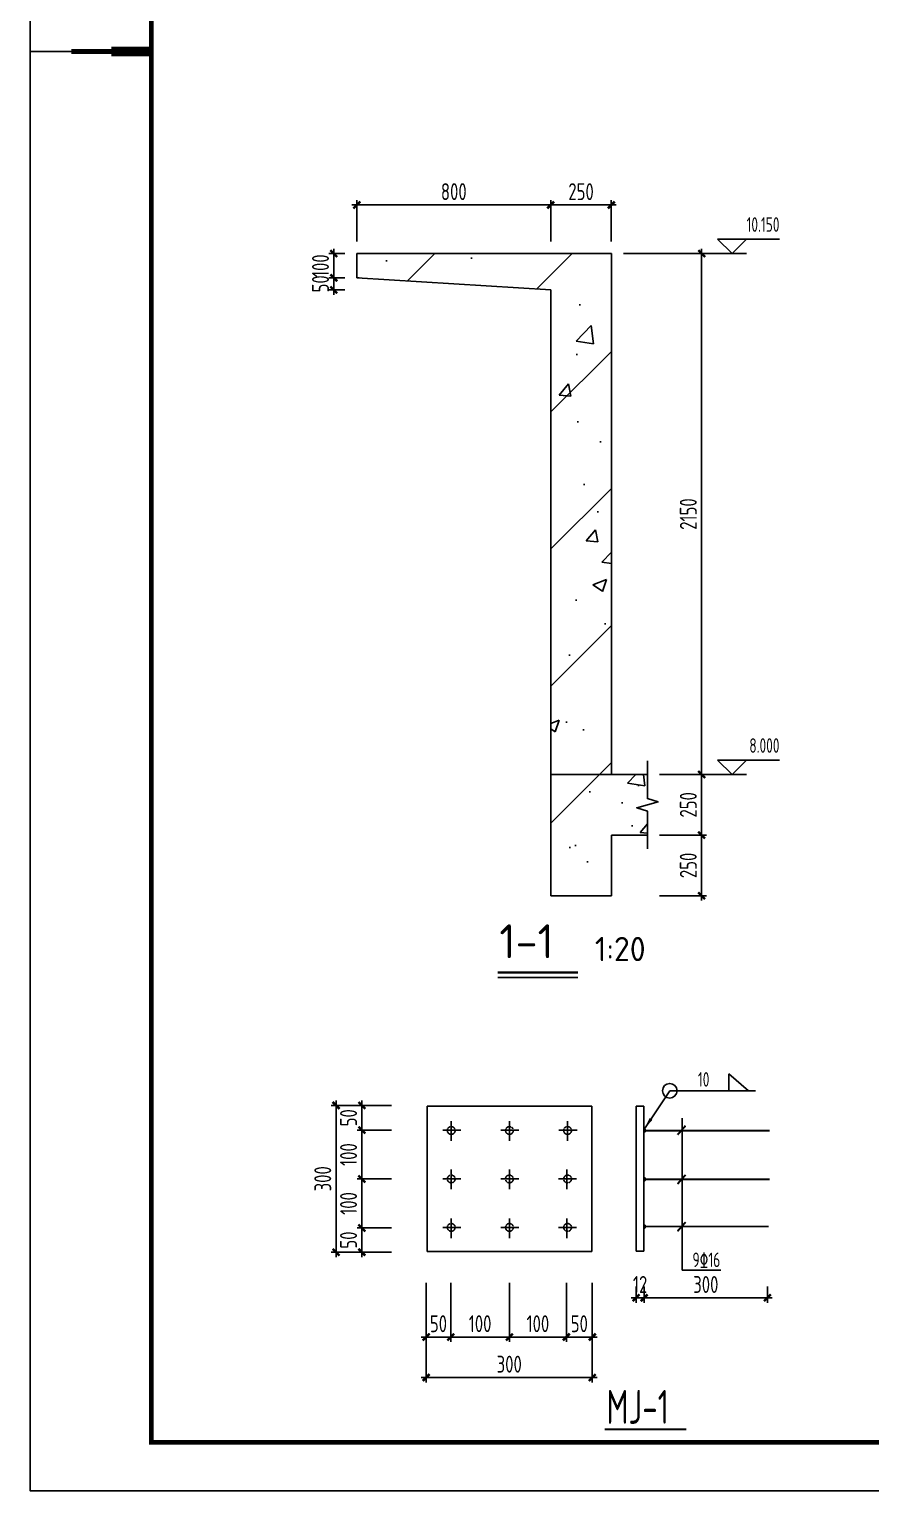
# Model space of a CAD drawing. Extents: x 665703 to 1047784, y -160603 to 92239.
# Drawn here: x 864334 to 881694, y -22096 to 8063 of the extents above; entities that cross this region are included whole.
import ezdxf
from ezdxf.enums import TextEntityAlignment as Align

# ---------------------------------------------------------------- set-up
doc = ezdxf.new("R2010")
doc.units = 0
doc.header["$LTSCALE"] = 800
doc.linetypes.add('ACAD_ISO02W100', pattern=[15, 12, -3])
doc.linetypes.add('CENTER', pattern=[2, 1.25, -0.25, 0.25, -0.25])
doc.layers.get('0').update_dxf_attribs({"linetype": 'CONTINUOUS'})
doc.layers.get('Defpoints').update_dxf_attribs({"linetype": 'CONTINUOUS'})
for name, color, linetype in [('AXIS', 4, 'CENTER'), ('DIM', 2, 'CONTINUOUS'), ('HATCH', 254, 'CONTINUOUS'), ('NUM', 7, 'CONTINUOUS'), ('REIN', 1, 'CONTINUOUS'), ('TEXT', 7, 'CONTINUOUS'), ('THICK', 6, 'CONTINUOUS'), ('THIN', 7, 'CONTINUOUS'), ('TK', 7, 'CONTINUOUS'), ('中粗', 3, 'CONTINUOUS')]:
    doc.layers.add(name, color=color, linetype=linetype)
doc.styles.add('TSSD_Dimension', font='Tssdeng.shx', dxfattribs={"width": 0.75, "bigfont": 'hztxt.shx'})
doc.styles.add('TSSD_Label', font='Tssdeng.shx', dxfattribs={"width": 0.7, "bigfont": 'hztxt.shx'})
doc.styles.add('TSSD_Norm', font='Tssdeng.shx', dxfattribs={"bigfont": 'hztxt.shx'})
doc.styles.add('TSSD_Rein', font='Tssdeng.shx', dxfattribs={"width": 0.7, "bigfont": 'hztxt.shx'})
doc.dimstyles.new('TSSD_20_100', dxfattribs={"dimtxt": 350, "dimasz": 100, "dimexe": 100, "dimexo": 250, "dimgap": 100, "dimtad": 1, "dimdec": 0, "dimlfac": 0.2, "dimzin": 0, "dimdsep": 46, "dimtxsty": 'TSSD_Dimension', "dimblk": 'ARCHTICK', "dimcen": 0, "dimdle": 100, "dimclrt": 7, "dimadec": 0, "dimazin": 0, "dimtfac": 1, "dimtdec": 0, "dimtix": 1, "dimtmove": 2, "dimatfit": 3, "dimldrblk": 'ARCHTICK', "dimfxl": 0, "dimtolj": 1, "dimtzin": 0, "dimarcsym": 0})

# ---------------------------------------------------------------- blocks, each defined once
blk = doc.blocks.new('_ArchTick')
at = {"color": 0, "const_width": 0.5}
blk.add_lwpolyline([(-0.71, -0.71), (0.71, 0.71)], dxfattribs=at)
blk = doc.blocks.new('*D140')
at = {"layer": 'Defpoints', "color": 0, "transparency": 16777216}
for p in [(875092, 4436), (871092, 3433), (875092, 3433)]:
    blk.add_point(p, dxfattribs=at)
at = {"layer": 'DIM', "color": 0, "lineweight": -2, "transparency": 16777216}
for p, q in [((871092, 3683), (871092, 4536)), ((875092, 3683), (875092, 4536)), ((870992, 4436), (875192, 4436))]:
    blk.add_line(p, q, dxfattribs=at)
at = {"layer": 'DIM', "color": 0, "lineweight": -2, "transparency": 16777216, "xscale": 100, "yscale": 100, "zscale": 100, "rotation": 180}
blk.add_blockref('_ArchTick', (871092, 4436), dxfattribs=at)
at = {"layer": 'DIM', "color": 0, "lineweight": -2, "transparency": 16777216, "xscale": 100, "yscale": 100, "zscale": 100}
blk.add_blockref('_ArchTick', (875092, 4436), dxfattribs=at)
at = {"layer": 'DIM', "color": 7, "transparency": 16777216, "insert": (873092, 4711), "char_height": 350, "attachment_point": 5, "style": 'TSSD_Dimension'}
blk.add_mtext('\\A1;800', dxfattribs=at)
blk = doc.blocks.new('*D141')
at = {"layer": 'Defpoints', "color": 0, "transparency": 16777216}
for p in [(876342, 4436), (875092, 3433), (876342, 3433)]:
    blk.add_point(p, dxfattribs=at)
at = {"layer": 'DIM', "color": 0, "lineweight": -2, "transparency": 16777216}
for p, q in [((875092, 3683), (875092, 4536)), ((876342, 3683), (876342, 4536)), ((874992, 4436), (876442, 4436))]:
    blk.add_line(p, q, dxfattribs=at)
at = {"layer": 'DIM', "color": 0, "lineweight": -2, "transparency": 16777216, "xscale": 100, "yscale": 100, "zscale": 100, "rotation": 180}
blk.add_blockref('_ArchTick', (875092, 4436), dxfattribs=at)
at = {"layer": 'DIM', "color": 0, "lineweight": -2, "transparency": 16777216, "xscale": 100, "yscale": 100, "zscale": 100}
blk.add_blockref('_ArchTick', (876342, 4436), dxfattribs=at)
at = {"layer": 'DIM', "color": 7, "transparency": 16777216, "insert": (875717, 4711), "char_height": 350, "attachment_point": 5, "style": 'TSSD_Dimension'}
blk.add_mtext('\\A1;250', dxfattribs=at)
blk = doc.blocks.new('*D142')
at = {"layer": 'Defpoints', "color": 0, "transparency": 16777216}
for p in [(871092, 3433), (870617, 2933), (871092, 2933)]:
    blk.add_point(p, dxfattribs=at)
at = {"layer": 'DIM', "color": 0, "lineweight": -2, "transparency": 16777216}
for p, q in [((870842, 3433), (870517, 3433)), ((870617, 3433), (870617, 3533)), ((870617, 3433), (870617, 2933)), ((870842, 2933), (870517, 2933)), ((870617, 2933), (870617, 2833))]:
    blk.add_line(p, q, dxfattribs=at)
at = {"layer": 'DIM', "color": 0, "lineweight": -2, "transparency": 16777216, "xscale": 100, "yscale": 100, "zscale": 100}
for p, rotation in [((870617, 3433), 270), ((870617, 2933), 90)]:
    blk.add_blockref('_ArchTick', p, dxfattribs=dict(at, rotation=rotation))
at = {"layer": 'DIM', "color": 7, "transparency": 16777216, "insert": (870342, 3183), "char_height": 350, "attachment_point": 5, "rotation": 90, "style": 'TSSD_Dimension'}
blk.add_mtext('\\A1;100', dxfattribs=at)
blk = doc.blocks.new('*D143')
at = {"layer": 'Defpoints', "color": 0, "transparency": 16777216}
for p in [(871092, 2933), (870617, 2683), (871094, 2683)]:
    blk.add_point(p, dxfattribs=at)
at = {"layer": 'DIM', "color": 0, "lineweight": -2, "transparency": 16777216}
for p, q in [((870617, 2933), (870617, 3033)), ((870842, 2933), (870517, 2933)), ((870617, 2933), (870617, 2683)), ((870844, 2683), (870517, 2683)), ((870617, 2683), (870617, 2583))]:
    blk.add_line(p, q, dxfattribs=at)
at = {"layer": 'DIM', "color": 0, "lineweight": -2, "transparency": 16777216, "xscale": 100, "yscale": 100, "zscale": 100}
for p, rotation in [((870617, 2933), 270), ((870617, 2683), 90)]:
    blk.add_blockref('_ArchTick', p, dxfattribs=dict(at, rotation=rotation))
at = {"layer": 'DIM', "color": 7, "transparency": 16777216, "insert": (870342, 2808), "char_height": 350, "attachment_point": 5, "rotation": 90, "style": 'TSSD_Dimension'}
blk.add_mtext('\\A1;50', dxfattribs=at)
blk = doc.blocks.new('*D144')
at = {"layer": 'Defpoints', "color": 0, "transparency": 16777216}
for p in [(876342, 3433), (877087, -7317), (878205, -7317)]:
    blk.add_point(p, dxfattribs=at)
at = {"layer": 'DIM', "color": 0, "lineweight": -2, "transparency": 16777216}
for p, q in [((876592, 3433), (878305, 3433)), ((878205, 3533), (878205, -7417)), ((877337, -7317), (878305, -7317))]:
    blk.add_line(p, q, dxfattribs=at)
at = {"layer": 'DIM', "color": 0, "lineweight": -2, "transparency": 16777216, "xscale": 100, "yscale": 100, "zscale": 100}
for p, rotation in [((878205, 3433), 90), ((878205, -7317), 270)]:
    blk.add_blockref('_ArchTick', p, dxfattribs=dict(at, rotation=rotation))
at = {"layer": 'DIM', "color": 7, "transparency": 16777216, "insert": (877930, -1942), "char_height": 350, "attachment_point": 5, "rotation": 90, "style": 'TSSD_Dimension'}
blk.add_mtext('\\A1;2150', dxfattribs=at)
blk = doc.blocks.new('*D145')
at = {"layer": 'Defpoints', "color": 0, "transparency": 16777216}
for p in [(877087, -7317), (877087, -8567), (878205, -8567)]:
    blk.add_point(p, dxfattribs=at)
at = {"layer": 'DIM', "color": 0, "lineweight": -2, "transparency": 16777216}
for p, q in [((878205, -7217), (878205, -8667)), ((877337, -7317), (878305, -7317)), ((877337, -8567), (878305, -8567))]:
    blk.add_line(p, q, dxfattribs=at)
at = {"layer": 'DIM', "color": 0, "lineweight": -2, "transparency": 16777216, "xscale": 100, "yscale": 100, "zscale": 100}
for p, rotation in [((878205, -7317), 90), ((878205, -8567), 270)]:
    blk.add_blockref('_ArchTick', p, dxfattribs=dict(at, rotation=rotation))
at = {"layer": 'DIM', "color": 7, "transparency": 16777216, "insert": (877930, -7942), "char_height": 350, "attachment_point": 5, "rotation": 90, "style": 'TSSD_Dimension'}
blk.add_mtext('\\A1;250', dxfattribs=at)
blk = doc.blocks.new('*D146')
at = {"layer": 'Defpoints', "color": 0, "transparency": 16777216}
for p in [(877087, -8567), (877087, -9817), (878205, -9817)]:
    blk.add_point(p, dxfattribs=at)
at = {"layer": 'DIM', "color": 0, "lineweight": -2, "transparency": 16777216}
for p, q in [((877337, -8567), (878305, -8567)), ((878205, -8467), (878205, -9917)), ((877337, -9817), (878305, -9817))]:
    blk.add_line(p, q, dxfattribs=at)
at = {"layer": 'DIM', "color": 0, "lineweight": -2, "transparency": 16777216, "xscale": 100, "yscale": 100, "zscale": 100}
for p, rotation in [((878205, -8567), 90), ((878205, -9817), 270)]:
    blk.add_blockref('_ArchTick', p, dxfattribs=dict(at, rotation=rotation))
at = {"layer": 'DIM', "color": 7, "transparency": 16777216, "insert": (877930, -9192), "char_height": 350, "attachment_point": 5, "rotation": 90, "style": 'TSSD_Dimension'}
blk.add_mtext('\\A1;250', dxfattribs=at)
blk = doc.blocks.new('*D737')
at = {"layer": 'Defpoints', "color": 0, "transparency": 16777216}
for p in [(872522, -18241), (875949, -18241), (875949, -19759)]:
    blk.add_point(p, dxfattribs=at)
at = {"layer": 'DIM', "color": 0, "lineweight": -2, "transparency": 16777216}
for p, q in [((872522, -18491), (872522, -19859)), ((875949, -18491), (875949, -19859)), ((872422, -19759), (876049, -19759))]:
    blk.add_line(p, q, dxfattribs=at)
at = {"layer": 'DIM', "color": 0, "lineweight": -2, "transparency": 16777216, "xscale": 100, "yscale": 100, "zscale": 100, "rotation": 180}
blk.add_blockref('_ArchTick', (872522, -19759), dxfattribs=at)
at = {"layer": 'DIM', "color": 0, "lineweight": -2, "transparency": 16777216, "xscale": 100, "yscale": 100, "zscale": 100}
blk.add_blockref('_ArchTick', (875949, -19759), dxfattribs=at)
at = {"layer": 'DIM', "color": 7, "transparency": 16777216, "insert": (874236, -19484), "char_height": 350, "attachment_point": 5, "style": 'TSSD_Dimension'}
blk.add_mtext('\\A1;300', dxfattribs=at)
blk = doc.blocks.new('*D738')
at = {"layer": 'Defpoints', "color": 0, "transparency": 16777216}
for p in [(877020, -17629), (879562, -17629), (879562, -18115)]:
    blk.add_point(p, dxfattribs=at)
at = {"layer": 'DIM', "color": 0, "lineweight": -2, "transparency": 16777216}
for p, q in [((877020, -17879), (877020, -18215)), ((879562, -17879), (879562, -18215)), ((876920, -18115), (879662, -18115))]:
    blk.add_line(p, q, dxfattribs=at)
at = {"layer": 'DIM', "color": 0, "lineweight": -2, "transparency": 16777216, "xscale": 100, "yscale": 100, "zscale": 100, "rotation": 180}
blk.add_blockref('_ArchTick', (877020, -18115), dxfattribs=at)
at = {"layer": 'DIM', "color": 0, "lineweight": -2, "transparency": 16777216, "xscale": 100, "yscale": 100, "zscale": 100}
blk.add_blockref('_ArchTick', (879562, -18115), dxfattribs=at)
at = {"layer": 'DIM', "color": 7, "transparency": 16777216, "insert": (878291, -17840), "char_height": 350, "attachment_point": 5, "style": 'TSSD_Dimension'}
blk.add_mtext('\\A1;300', dxfattribs=at)
blk = doc.blocks.new('*D739')
at = {"layer": 'Defpoints', "color": 0, "transparency": 16777216}
for p in [(871196, -14144), (872056, -14144), (872056, -14655)]:
    blk.add_point(p, dxfattribs=at)
at = {"layer": 'DIM', "color": 0, "lineweight": -2, "transparency": 16777216}
for p, q in [((871806, -14144), (871096, -14144)), ((871196, -14144), (871196, -14044)), ((871196, -14655), (871196, -14144)), ((871806, -14655), (871096, -14655)), ((871196, -14655), (871196, -14755))]:
    blk.add_line(p, q, dxfattribs=at)
at = {"layer": 'DIM', "color": 0, "lineweight": -2, "transparency": 16777216, "xscale": 100, "yscale": 100, "zscale": 100}
for p, rotation in [((871196, -14144), 270), ((871196, -14655), 90)]:
    blk.add_blockref('_ArchTick', p, dxfattribs=dict(at, rotation=rotation))
at = {"layer": 'DIM', "color": 7, "transparency": 16777216, "insert": (870921, -14400), "char_height": 350, "attachment_point": 5, "rotation": 90, "style": 'TSSD_Dimension'}
blk.add_mtext('\\A1;50', dxfattribs=at)
blk = doc.blocks.new('*D740')
at = {"layer": 'Defpoints', "color": 0, "transparency": 16777216}
for p in [(875414, -17558), (875949, -17558), (875949, -18924)]:
    blk.add_point(p, dxfattribs=at)
at = {"layer": 'DIM', "color": 0, "lineweight": -2, "transparency": 16777216}
for p, q in [((875414, -17808), (875414, -19024)), ((875949, -17808), (875949, -19024)), ((875414, -18924), (875314, -18924)), ((875414, -18924), (875949, -18924)), ((875949, -18924), (876049, -18924))]:
    blk.add_line(p, q, dxfattribs=at)
at = {"layer": 'DIM', "color": 0, "lineweight": -2, "transparency": 16777216, "xscale": 100, "yscale": 100, "zscale": 100}
blk.add_blockref('_ArchTick', (875414, -18924), dxfattribs=at)
at = {"layer": 'DIM', "color": 0, "lineweight": -2, "transparency": 16777216, "xscale": 100, "yscale": 100, "zscale": 100, "rotation": 180}
blk.add_blockref('_ArchTick', (875949, -18924), dxfattribs=at)
at = {"layer": 'DIM', "color": 7, "transparency": 16777216, "insert": (875682, -18649), "char_height": 350, "attachment_point": 5, "style": 'TSSD_Dimension'}
blk.add_mtext('\\A1;50', dxfattribs=at)
blk = doc.blocks.new('*D741')
at = {"layer": 'Defpoints', "color": 0, "transparency": 16777216}
for p in [(874239, -17558), (875414, -17558), (875414, -18924)]:
    blk.add_point(p, dxfattribs=at)
at = {"layer": 'DIM', "color": 0, "lineweight": -2, "transparency": 16777216}
for p, q in [((874239, -17808), (874239, -19024)), ((875414, -17808), (875414, -19024)), ((874139, -18924), (875514, -18924))]:
    blk.add_line(p, q, dxfattribs=at)
at = {"layer": 'DIM', "color": 0, "lineweight": -2, "transparency": 16777216, "xscale": 100, "yscale": 100, "zscale": 100, "rotation": 180}
blk.add_blockref('_ArchTick', (874239, -18924), dxfattribs=at)
at = {"layer": 'DIM', "color": 0, "lineweight": -2, "transparency": 16777216, "xscale": 100, "yscale": 100, "zscale": 100}
blk.add_blockref('_ArchTick', (875414, -18924), dxfattribs=at)
at = {"layer": 'DIM', "color": 7, "transparency": 16777216, "insert": (874827, -18649), "char_height": 350, "attachment_point": 5, "style": 'TSSD_Dimension'}
blk.add_mtext('\\A1;100', dxfattribs=at)
blk = doc.blocks.new('*D742')
at = {"layer": 'Defpoints', "color": 0, "transparency": 16777216}
for p in [(876852, -17629), (877020, -17629), (877020, -18115)]:
    blk.add_point(p, dxfattribs=at)
at = {"layer": 'DIM', "color": 0, "lineweight": -2, "transparency": 16777216}
for p, q in [((876852, -17879), (876852, -18215)), ((877020, -17879), (877020, -18215)), ((876852, -18115), (876752, -18115)), ((876852, -18115), (877020, -18115)), ((877020, -18115), (877120, -18115))]:
    blk.add_line(p, q, dxfattribs=at)
at = {"layer": 'DIM', "color": 0, "lineweight": -2, "transparency": 16777216, "xscale": 100, "yscale": 100, "zscale": 100}
blk.add_blockref('_ArchTick', (876852, -18115), dxfattribs=at)
at = {"layer": 'DIM', "color": 0, "lineweight": -2, "transparency": 16777216, "xscale": 100, "yscale": 100, "zscale": 100, "rotation": 180}
blk.add_blockref('_ArchTick', (877020, -18115), dxfattribs=at)
at = {"layer": 'DIM', "color": 7, "transparency": 16777216, "insert": (876936, -17840), "char_height": 350, "attachment_point": 5, "style": 'TSSD_Dimension'}
blk.add_mtext('\\A1;12', dxfattribs=at)
blk = doc.blocks.new('*D743')
at = {"layer": 'Defpoints', "color": 0, "transparency": 16777216}
for p in [(871196, -15663), (872056, -15663), (872056, -16673)]:
    blk.add_point(p, dxfattribs=at)
at = {"layer": 'DIM', "color": 0, "lineweight": -2, "transparency": 16777216}
for p, q in [((871806, -15663), (871096, -15663)), ((871196, -16773), (871196, -15563)), ((871806, -16673), (871096, -16673))]:
    blk.add_line(p, q, dxfattribs=at)
at = {"layer": 'DIM', "color": 0, "lineweight": -2, "transparency": 16777216, "xscale": 100, "yscale": 100, "zscale": 100}
for p, rotation in [((871196, -15663), 90), ((871196, -16673), 270)]:
    blk.add_blockref('_ArchTick', p, dxfattribs=dict(at, rotation=rotation))
at = {"layer": 'DIM', "color": 7, "transparency": 16777216, "insert": (870921, -16168), "char_height": 350, "attachment_point": 5, "rotation": 90, "style": 'TSSD_Dimension'}
blk.add_mtext('\\A1;100', dxfattribs=at)
blk = doc.blocks.new('*D744')
at = {"layer": 'Defpoints', "color": 0, "transparency": 16777216}
for p in [(871196, -16673), (872056, -16673), (872056, -17174)]:
    blk.add_point(p, dxfattribs=at)
at = {"layer": 'DIM', "color": 0, "lineweight": -2, "transparency": 16777216}
for p, q in [((871196, -16673), (871196, -16573)), ((871806, -16673), (871096, -16673)), ((871196, -17174), (871196, -16673)), ((871806, -17174), (871096, -17174)), ((871196, -17174), (871196, -17274))]:
    blk.add_line(p, q, dxfattribs=at)
at = {"layer": 'DIM', "color": 0, "lineweight": -2, "transparency": 16777216, "xscale": 100, "yscale": 100, "zscale": 100}
for p, rotation in [((871196, -16673), 270), ((871196, -17174), 90)]:
    blk.add_blockref('_ArchTick', p, dxfattribs=dict(at, rotation=rotation))
at = {"layer": 'DIM', "color": 7, "transparency": 16777216, "insert": (870921, -16923), "char_height": 350, "attachment_point": 5, "rotation": 90, "style": 'TSSD_Dimension'}
blk.add_mtext('\\A1;50', dxfattribs=at)
blk = doc.blocks.new('*D745')
at = {"layer": 'Defpoints', "color": 0, "transparency": 16777216}
for p in [(873030, -17558), (874239, -17558), (874239, -18924)]:
    blk.add_point(p, dxfattribs=at)
at = {"layer": 'DIM', "color": 0, "lineweight": -2, "transparency": 16777216}
for p, q in [((873030, -17808), (873030, -19024)), ((874239, -17808), (874239, -19024)), ((872930, -18924), (874339, -18924))]:
    blk.add_line(p, q, dxfattribs=at)
at = {"layer": 'DIM', "color": 0, "lineweight": -2, "transparency": 16777216, "xscale": 100, "yscale": 100, "zscale": 100, "rotation": 180}
blk.add_blockref('_ArchTick', (873030, -18924), dxfattribs=at)
at = {"layer": 'DIM', "color": 0, "lineweight": -2, "transparency": 16777216, "xscale": 100, "yscale": 100, "zscale": 100}
blk.add_blockref('_ArchTick', (874239, -18924), dxfattribs=at)
at = {"layer": 'DIM', "color": 7, "transparency": 16777216, "insert": (873635, -18649), "char_height": 350, "attachment_point": 5, "style": 'TSSD_Dimension'}
blk.add_mtext('\\A1;100', dxfattribs=at)
blk = doc.blocks.new('*D746')
at = {"layer": 'Defpoints', "color": 0, "transparency": 16777216}
for p in [(872522, -17558), (873030, -17558), (873030, -18924)]:
    blk.add_point(p, dxfattribs=at)
at = {"layer": 'DIM', "color": 0, "lineweight": -2, "transparency": 16777216}
for p, q in [((872522, -17808), (872522, -19024)), ((873030, -17808), (873030, -19024)), ((872522, -18924), (872422, -18924)), ((872522, -18924), (873030, -18924)), ((873030, -18924), (873130, -18924))]:
    blk.add_line(p, q, dxfattribs=at)
at = {"layer": 'DIM', "color": 0, "lineweight": -2, "transparency": 16777216, "xscale": 100, "yscale": 100, "zscale": 100}
blk.add_blockref('_ArchTick', (872522, -18924), dxfattribs=at)
at = {"layer": 'DIM', "color": 0, "lineweight": -2, "transparency": 16777216, "xscale": 100, "yscale": 100, "zscale": 100, "rotation": 180}
blk.add_blockref('_ArchTick', (873030, -18924), dxfattribs=at)
at = {"layer": 'DIM', "color": 7, "transparency": 16777216, "insert": (872776, -18649), "char_height": 350, "attachment_point": 5, "style": 'TSSD_Dimension'}
blk.add_mtext('\\A1;50', dxfattribs=at)
blk = doc.blocks.new('*D747')
at = {"layer": 'Defpoints', "color": 0, "transparency": 16777216}
for p in [(871196, -14655), (872056, -14655), (872056, -15663)]:
    blk.add_point(p, dxfattribs=at)
at = {"layer": 'DIM', "color": 0, "lineweight": -2, "transparency": 16777216}
for p, q in [((871806, -14655), (871096, -14655)), ((871196, -15763), (871196, -14555)), ((871806, -15663), (871096, -15663))]:
    blk.add_line(p, q, dxfattribs=at)
at = {"layer": 'DIM', "color": 0, "lineweight": -2, "transparency": 16777216, "xscale": 100, "yscale": 100, "zscale": 100}
for p, rotation in [((871196, -14655), 90), ((871196, -15663), 270)]:
    blk.add_blockref('_ArchTick', p, dxfattribs=dict(at, rotation=rotation))
at = {"layer": 'DIM', "color": 7, "transparency": 16777216, "insert": (870921, -15159), "char_height": 350, "attachment_point": 5, "rotation": 90, "style": 'TSSD_Dimension'}
blk.add_mtext('\\A1;100', dxfattribs=at)
blk = doc.blocks.new('*D748')
at = {"layer": 'Defpoints', "color": 0, "transparency": 16777216}
for p in [(871561, -14144), (870664, -17174), (871561, -17174)]:
    blk.add_point(p, dxfattribs=at)
at = {"layer": 'DIM', "color": 0, "lineweight": -2, "transparency": 16777216}
for p, q in [((871311, -14144), (870564, -14144)), ((870664, -14044), (870664, -17274)), ((871311, -17174), (870564, -17174))]:
    blk.add_line(p, q, dxfattribs=at)
at = {"layer": 'DIM', "color": 0, "lineweight": -2, "transparency": 16777216, "xscale": 100, "yscale": 100, "zscale": 100}
for p, rotation in [((870664, -14144), 90), ((870664, -17174), 270)]:
    blk.add_blockref('_ArchTick', p, dxfattribs=dict(at, rotation=rotation))
at = {"layer": 'DIM', "color": 7, "transparency": 16777216, "insert": (870389, -15659), "char_height": 350, "attachment_point": 5, "rotation": 90, "style": 'TSSD_Dimension'}
blk.add_mtext('\\A1;300', dxfattribs=at)
blk = doc.blocks.new('MI')
at = {"layer": 'TK'}
for points, const_width in [([(0, 29700), (2500, 29700)], 35), ([(2500, 29700), (850, 29700)], 100), ([(2500, 29700), (1675, 29700)], 200)]:
    blk.add_lwpolyline(points, dxfattribs=dict(at, const_width=const_width))

msp = doc.modelspace()

# ---------------------------------------------------------------- hatches: boundary and pattern name
at = {"layer": 'HATCH'}
h = msp.add_hatch(dxfattribs=at)
h.set_pattern_fill('ARMORED', color=256, scale=400, style=0)
h.set_pattern_definition([(50, (651030, 129656.6), (2869.04, -251.009), [300, -3300]), (355, (651030, 129656.6), (-555.005, 3008.77), [240, -2640]), (100.4514, (651269, 129635.7), (2314.038, 2757.758), [254.96, -2804.57]), (46.1842, (651030, 130456.6), (4268.964, -662.076), [450, -4950]), (96.6356, (651385.7, 130401.4), (3738.65, 3896.47), [382.44, -4206.85]), (351.1842, (651030, 130456.6), (3738.65, 3896.474), [360, -3960]), (21, (651430, 130256.6), (2387.628, -1610.476), [300, -3300]), (326, (651430, 130256.6), (973.26, 2900.6), [240, -2640]), (71.4514, (651629, 130122.4), (3360.89, 1290.122), [254.96, -2804.57]), (37.5, (651029.9, 129656.6), (48.6394, 1331.5754), [0, -2608, 0, -2680, 0, -2650]), (7.5, (651030, 129656.6), (1052.278, 1577.647), [0, -1528, 0, -2548, 0, -1010]), (327.5, (650137.9, 129656.6), (2135.2897, -90.2195), [0, -1000, 0, -3120, 0, -4140]), (317.5, (649738, 129656.6), (2332.745, 400.42), [0, -1300, 0, -2072, 0, -2940]), (45, (651030, 129656.6), (-1414.214, 1414.214), [])])
h.paths.add_polyline_path([(876342.4, 3432.6), (871092.4, 3432.6), (871092.4, 2932.6), (875092.4, 2682.6), (875092.4, -7317.4), (876342.4, -7317.4)])
h.paths.add_polyline_path([(875092.4, -9817.4), (876342.4, -9817.4), (876342.4, -8567.4), (877086.8, -8567.4), (877086.8, -8072.4), (876866.8, -8002.4), (877306.8, -7882.4), (877086.8, -7812.4), (877086.8, -7317.4), (876342.4, -7317.4), (875092.4, -7317.4)])

# ---------------------------------------------------------------- linework, layer by layer
msp.add_circle((877547.8, -13841.8), 150)
at = {"layer": 'AXIS'}
for p, q in [((873040.8, -14472.3), (873040.8, -14877.9)), ((874239.1, -14472.3), (874239.1, -14877.9)), ((875437.5, -14472.3), (875437.5, -14877.9)), ((872865.2, -14658.7), (873238.2, -14658.7)), ((874063.6, -14658.7), (874436.6, -14658.7)), ((875261.9, -14658.7), (875635, -14658.7)), ((872865.2, -15656.3), (873238.2, -15656.3)), ((873040.8, -15470), (873040.8, -15875.6)), ((874063.6, -15656.3), (874436.6, -15656.3)), ((874239.1, -15470), (874239.1, -15875.6)), ((875251, -15656.3), (875624, -15656.3)), ((875426.5, -15470), (875426.5, -15875.6)), ((873040.8, -16478.6), (873040.8, -16884.3)), ((874239.1, -16478.6), (874239.1, -16884.3)), ((875426.5, -16478.6), (875426.5, -16884.3)), ((872865.2, -16665), (873238.2, -16665)), ((874063.6, -16665), (874436.6, -16665)), ((875251, -16665), (875624, -16665))]:
    msp.add_line(p, q, dxfattribs=at)
at = {"layer": 'DIM', "const_width": 40}
for points in [[(877707.6, -14751.2), (877872.9, -14563.4)], [(877707.6, -15765.1), (877872.9, -15577.3)], [(877707.6, -16741.5), (877872.9, -16553.7)]]:
    msp.add_lwpolyline(points, dxfattribs=at)
at = {"layer": 'NUM'}
msp.add_lwpolyline([(873999.8, -11404.1, 50, 50, 0), (875652.8, -11404.1, 50, 50, 0)], format="xyseb", dxfattribs=at)
msp.add_lwpolyline([(873999.8, -11504.1), (875652.8, -11504.1)], dxfattribs=at)
at = {"layer": 'REIN', "color": 1, "const_width": 50}
for points in [[(877014.2, -14689.1, 0.4142136), (877039.2, -14664.1, 0.4142136), (877014.2, -14639.1, 1)], [(877014.2, -15694.4, 0.4142136), (877039.2, -15669.4, 0.4142136), (877014.2, -15644.4, 1)], [(877014.2, -16670.3, 0.4142136), (877039.2, -16645.3, 0.4142136), (877014.2, -16620.3, 1)]]:
    msp.add_lwpolyline(points, format="xyb", dxfattribs=at)
at = {"layer": 'REIN', "const_width": 40}
for points in [[(877021.3, -14666.7), (879605.6, -14666.7)], [(877021.3, -15670.8), (879605.6, -15670.8)], [(877021.3, -16643.5), (879586.3, -16643.5)]]:
    msp.add_lwpolyline(points, dxfattribs=at)
at = {"layer": 'THICK', "const_width": 40}
msp.add_lwpolyline([(876202.6, -20828.4), (877887.3, -20828.4)], dxfattribs=at)
at = {"layer": 'THIN'}
for p, q in [((878832.2, 3432.6), (878532.2, 3732.6)), ((878532.2, 3732.6), (879132.2, 3732.6)), ((878832.2, 3432.6), (879132.2, 3732.6)), ((879132.2, 3732.6), (879810.6, 3732.6)), ((878305.4, 3432.6), (879132.2, 3432.6)), ((878832.2, 3432.6), (878832.2, 3432.6)), ((878832.2, -7317.4), (878532.2, -7017.4)), ((878532.2, -7017.4), (879132.2, -7017.4)), ((878832.2, -7317.4), (879132.2, -7017.4)), ((879132.2, -7017.4), (879810.6, -7017.4)), ((878305.4, -7317.4), (879132.2, -7317.4)), ((878832.2, -7317.4), (878832.2, -7317.4)), ((878765.8, -13841.8), (878765.8, -13493.3)), ((878765.8, -13493.3), (879170.3, -13841.8)), ((877023.5, -14630), (877547.8, -13841.8)), ((877023.5, -14630), (877547.8, -13841.8)), ((877547.8, -13841.8), (879318.2, -13841.8)), ((877547.8, -13841.8), (878357.8, -13841.8)), ((875939.6, -14162.2), (872539.6, -14162.2)), ((872539.6, -14162.2), (872539.6, -17162.2)), ((875939.6, -17162.2), (875939.6, -14162.2)), ((877014.9, -14160.6), (876854.9, -14161.3)), ((876854.9, -14161.3), (876854.9, -17154.9)), ((877014.9, -17154.9), (877014.9, -14160.6)), ((877805.3, -17547.3), (877805.3, -14407.8)), ((872539.6, -17162.2), (875939.6, -17162.2)), ((876854.9, -17154.9), (877014.9, -17154.9)), ((877805.3, -17547.3), (878602.6, -17547.3))]:
    msp.add_line(p, q, dxfattribs=at)
msp.add_lwpolyline([(877086.8, -7037.4), (877086.8, -7812.4), (877306.8, -7882.4), (876866.8, -8002.4), (877086.8, -8072.4), (877086.8, -8847.4)], dxfattribs=at)
msp.add_lwpolyline([(877023.5, -14630, 0, 70, 0), (877162, -14421.8, 70, 70, 0)], format="xyseb", dxfattribs=at)
at = {"layer": 'THIN', "color": 4, "linetype": 'ACAD_ISO02W100', "ltscale": 0.005}
for centre in [(873039.6, -14662.2), (874239.6, -14662.2), (875439.6, -14662.2), (873039.6, -15662.2), (874239.6, -15662.2), (875439.6, -15662.2), (873039.6, -16662.2), (874239.6, -16662.2), (875439.6, -16662.2)]:
    msp.add_circle(centre, 80, dxfattribs=at)
at = {"layer": 'TK', "color": 2}
msp.add_lwpolyline([(948451.9, 37303.6), (864351.9, 37303.6), (864351.9, -22096.4), (948451.9, -22096.4)], close=True, dxfattribs=at)
at = {"layer": 'TK', "color": 2, "const_width": 100}
msp.add_lwpolyline([(866851.9, 36303.6), (947451.9, 36303.6), (947451.9, -21096.4), (866851.9, -21096.4)], close=True, dxfattribs=at)
at = {"layer": '中粗'}
for p, q in [((871092.4, 3432.6), (876342.4, 3432.6)), ((871092.4, 3432.6), (871092.4, 2932.6)), ((876342.4, 3432.6), (876342.4, -7317.4)), ((871092.4, 2932.6), (875092.4, 2682.6)), ((875092.4, 2682.6), (875092.4, -9817.4)), ((876342.4, -7317.4), (875092.4, -7317.4)), ((876342.4, -7317.4), (877086.8, -7317.4)), ((876342.4, -8567.4), (877086.8, -8567.4)), ((876342.4, -9817.4), (876342.4, -8567.4)), ((875092.4, -9817.4), (876342.4, -9817.4))]:
    msp.add_line(p, q, dxfattribs=at)

# ---------------------------------------------------------------- block references
at = {"layer": 'TK', "color": 2}
msp.add_blockref('MI', (864351.9, -22096.4), dxfattribs=at)

# ---------------------------------------------------------------- texts
at = {"layer": 'NUM', "style": 'TSSD_Norm'}
for s, height, p in [('1-1', 700, (874032.1, -11318)), ('1:20', 500, (876002.8, -11318))]:
    msp.add_text(s, height=height, dxfattribs=at).set_placement(p, align=Align.BOTTOM_LEFT)
at = {"layer": 'TEXT', "style": 'TSSD_Rein', "width": 0.7}
for s, height, p in [('10', 300, (878127.8, -13757.8)), ('9%%13116', 300, (878016.8, -17480.1)), ('MJ-1', 700, (876240.7, -20715.2))]:
    msp.add_text(s, height=height, dxfattribs=at).set_placement(p)
at = {"layer": 'THIN', "style": 'TSSD_Label', "width": 0.7}
for s, p in [('10.150', (879810.6, 3792.6)), ('8.000', (879810.6, -6957.4))]:
    msp.add_text(s, height=300, dxfattribs=at).set_placement(p, align=Align.BOTTOM_RIGHT)

# ---------------------------------------------------------------- dimensions: what is measured, and where the dimension line sits
at = {"layer": 'DIM'}
for base, p1, p2, picture, middle in [((875092.4, 4435.8), (871092.4, 3432.6), (875092.4, 3432.6), '*D140', (873092.4, 4710.8)), ((876342.4, 4435.8), (875092.4, 3432.6), (876342.4, 3432.6), '*D141', (875717.4, 4710.8))]:
    dim = msp.add_linear_dim(base=base, p1=p1, p2=p2, dimstyle='TSSD_20_100', dxfattribs=at)
    dim.commit()
    dim.dimension.update_dxf_attribs({"geometry": picture, "text_midpoint": middle})
for base, p1, p2, picture, middle in [((870616.6, 2932.6), (871092.4, 3432.6), (871092.4, 2932.6), '*D142', (870341.6, 3182.6)), ((878205.4, -7317.4), (876342.4, 3432.6), (877086.8, -7317.4), '*D144', (877930.4, -1942.4)), ((870616.6, 2682.6), (871092.4, 2932.6), (871093.7, 2682.6), '*D143', (870341.6, 2807.6)), ((878205.4, -8567.4), (877086.8, -7317.4), (877086.8, -8567.4), '*D145', (877930.4, -7942.4)), ((878205.4, -9817.4), (877086.8, -8567.4), (877086.8, -9817.4), '*D146', (877930.4, -9192.4))]:
    dim = msp.add_linear_dim(base=base, p1=p1, p2=p2, angle=90, dimstyle='TSSD_20_100', dxfattribs=at)
    dim.commit()
    dim.dimension.update_dxf_attribs({"geometry": picture, "text_midpoint": middle})
for base, p1, p2, text, picture, middle in [((870664, -17173.7), (871560.9, -14143.5), (871560.9, -17173.7), '300', '*D748', (870389, -15658.6)), ((871195.6, -14143.5), (872056.3, -14655.5), (872056.3, -14143.5), '50', '*D739', (870920.6, -14399.5)), ((871195.6, -14655.5), (872056.3, -15663.4), (872056.3, -14655.5), '100', '*D747', (870920.6, -15159.4)), ((871195.6, -15663.4), (872056.3, -16672.9), (872056.3, -15663.4), '100', '*D743', (870920.6, -16168.2)), ((871195.6, -16672.9), (872056.3, -17173.7), (872056.3, -16672.9), '50', '*D744', (870920.6, -16923.3))]:
    dim = msp.add_linear_dim(base=base, p1=p1, p2=p2, angle=90, text=text, dimstyle='TSSD_20_100', dxfattribs=at)
    dim.commit()
    dim.dimension.update_dxf_attribs({"geometry": picture, "text_midpoint": middle})
for base, p1, p2, text, picture, middle in [((873030.5, -18924), (872521.9, -17558.2), (873030.5, -17558.2), '50', '*D746', (872776.2, -18649)), ((874239.1, -18924), (873030.5, -17558.2), (874239.1, -17558.2), '100', '*D745', (873634.8, -18649)), ((875414.1, -18924), (874239.1, -17558.2), (875414.1, -17558.2), '100', '*D741', (874826.6, -18649)), ((875949.3, -18924), (875414.1, -17558.2), (875949.3, -17558.2), '50', '*D740', (875681.7, -18649)), ((877020.2, -18114.6), (876852.2, -17628.9), (877020.2, -17628.9), '12', '*D742', (876936.2, -17839.6)), ((879562.3, -18114.6), (877020.2, -17628.9), (879562.3, -17628.9), '300', '*D738', (878291.2, -17839.6)), ((875949.3, -19758.7), (872521.9, -18241.1), (875949.3, -18241.1), '300', '*D737', (874235.6, -19483.7))]:
    dim = msp.add_linear_dim(base=base, p1=p1, p2=p2, text=text, dimstyle='TSSD_20_100', dxfattribs=at)
    dim.commit()
    dim.dimension.update_dxf_attribs({"geometry": picture, "text_midpoint": middle})

doc.saveas('drawing.dxf')
